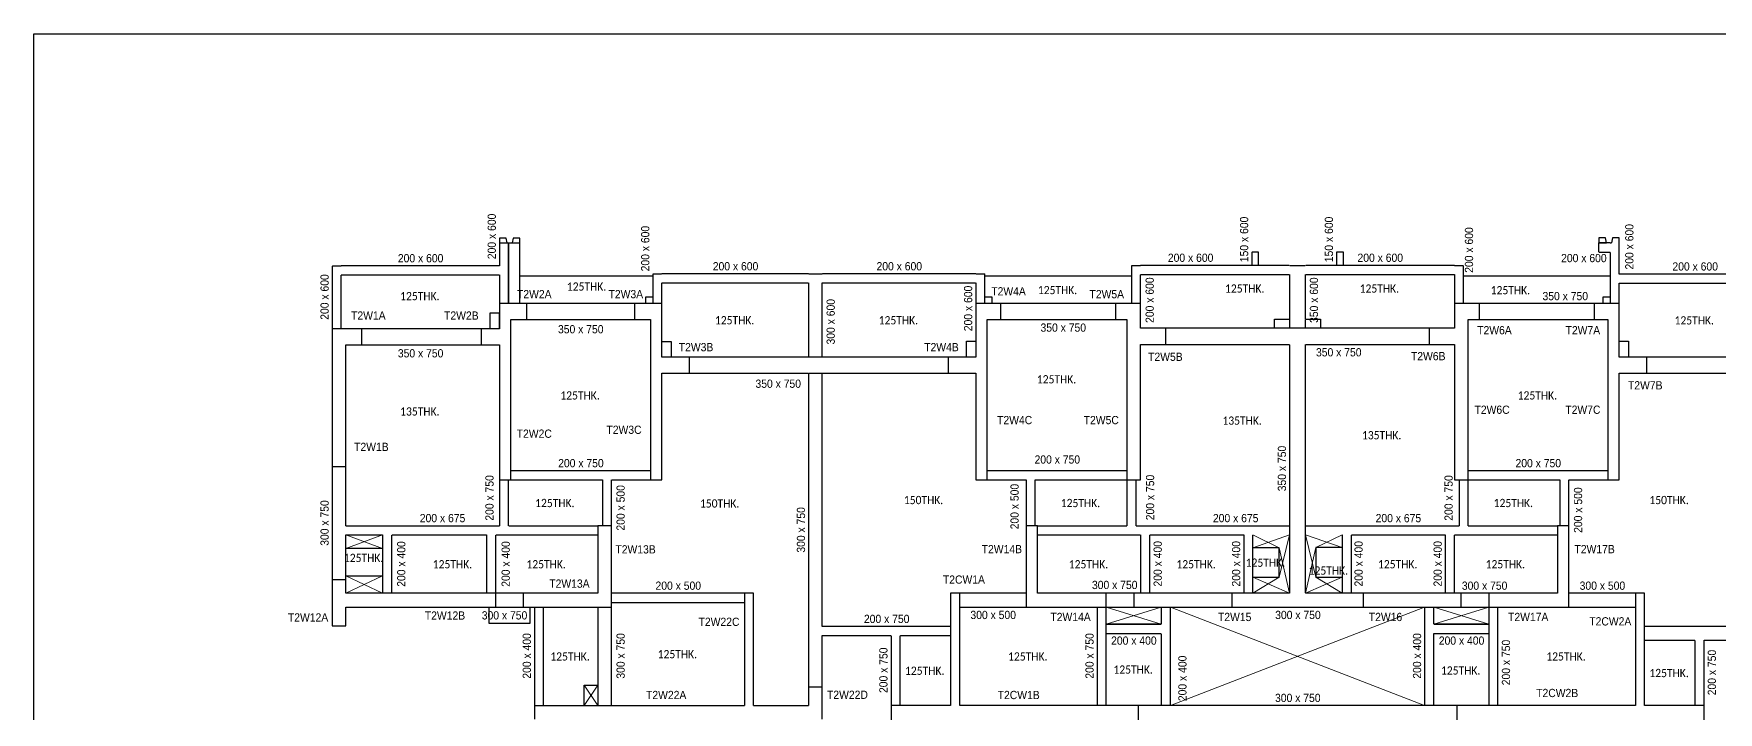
# Model space of a CAD drawing. Header units: millimetres. Extents: x -216021 to 149148, y -29455 to 8641.
# Drawn here: x -216021 to -179244, y -6177 to 8641 of the extents above; entities that cross this region are included whole.
import ezdxf

# ---------------------------------------------------------------- set-up
doc = ezdxf.new("R2010")
doc.units = ezdxf.units.MM
doc.linetypes.add('DASHED2', pattern=[0.375, 0.25, -0.125])
for name, color, linetype in [('BEAM', 3, 'DASHED2'), ('COL', 6, 'Continuous'), ('COVER', 2, 'Continuous'), ('CUTOUT', 9, 'Continuous'), ('SLAB NO', 3, 'Continuous')]:
    doc.layers.add(name, color=color, linetype=linetype)
for name, color, linetype, lineweight in [('BEAM SIZES', 3, 'Continuous', 0), ('Boundary', 40, 'Continuous', 30), ('S-COL-IDEN', 211, 'Continuous', 15)]:
    doc.layers.add(name, color=color, linetype=linetype, lineweight=lineweight)
doc.styles.add('Arial', font='arial.ttf', dxfattribs={"width": 0.9, "height": 180})
doc.styles.add('Calibri', font='calibri.ttf', dxfattribs={"width": 0.9, "height": 180})

msp = doc.modelspace()

# ---------------------------------------------------------------- linework, layer by layer
at = {"layer": 'BEAM'}
for p, q in [((-205855, 4072), (-205655, 4072)), ((-205855, 4072), (-205855, 3572)), ((-205655, 2747), (-205655, 4072)), ((-181855, 3872), (-181855, 4072)), ((-181605, 4072), (-181855, 4072)), ((-181605, 4072), (-181577, 4072)), ((-181405, 3392), (-181405, 4072)), ((-189430, 3877), (-189280, 3877)), ((-189430, 3877), (-189430, 3582)), ((-189280, 3582), (-189280, 3877)), ((-187580, 3877), (-187430, 3877)), ((-187580, 3877), (-187580, 3582)), ((-187430, 3582), (-187430, 3877)), ((-181855, 3872), (-181605, 3872)), ((-181605, 3872), (-181605, 2747)), ((-209505, 3572), (-209305, 3572)), ((-209505, 3572), (-209505, 2197)), ((-205855, 3572), (-209305, 3572)), ((-209305, 2197), (-209305, 3372)), ((-209305, 3372), (-205855, 3372)), ((-205855, 3372), (-205855, 2747)), ((-202505, 3397), (-202305, 3397)), ((-202505, 3397), (-202505, 2747)), ((-199105, 3397), (-202305, 3397)), ((-199105, 3397), (-198805, 3397)), ((-195455, 3397), (-198805, 3397)), ((-195455, 3397), (-195255, 3397)), ((-195255, 2747), (-195255, 3397)), ((-192055, 3582), (-191855, 3582)), ((-192055, 3582), (-192055, 2747)), ((-188605, 3582), (-191855, 3582)), ((-191855, 2747), (-191855, 3382)), ((-191855, 3382), (-188605, 3382)), ((-189280, 3582), (-189430, 3582)), ((-188605, 3582), (-188255, 3582)), ((-188605, 3382), (-188605, 2407)), ((-185005, 3582), (-188255, 3582)), ((-188255, 2407), (-188255, 3382)), ((-188255, 3382), (-185005, 3382)), ((-187430, 3582), (-187580, 3582)), ((-185005, 3582), (-184805, 3582)), ((-185005, 3382), (-185005, 2747)), ((-184805, 2747), (-184805, 3582)), ((-178105, 3392), (-181405, 3392)), ((-202305, 2747), (-202305, 3197)), ((-202305, 3197), (-199105, 3197)), ((-199105, 3197), (-199105, 1577)), ((-198805, 1577), (-198805, 3197)), ((-198805, 3197), (-195455, 3197)), ((-195455, 3197), (-195455, 2747)), ((-181405, 2747), (-181405, 3192)), ((-181405, 3192), (-178105, 3192)), ((-202905, 2747), (-205255, 2747)), ((-192405, 2747), (-194905, 2747)), ((-181955, 2747), (-184455, 2747)), ((-205255, 2397), (-202905, 2397)), ((-194905, 2397), (-192405, 2397)), ((-185555, 2207), (-191305, 2207)), ((-188605, 2407), (-188605, 2207)), ((-188255, 2207), (-188255, 2407)), ((-184455, 2397), (-181955, 2397)), ((-206255, 2197), (-208855, 2197)), ((-208855, 1847), (-206255, 1847)), ((-191305, 1857), (-188605, 1857)), ((-188605, 1857), (-188605, -2103)), ((-188255, 1857), (-185555, 1857)), ((-188255, -2103), (-188255, 1857)), ((-196055, 1577), (-201705, 1577)), ((-174855, 1577), (-180805, 1577)), ((-201705, 1227), (-199105, 1227)), ((-199105, 1227), (-198805, 1227)), ((-199105, 1227), (-198805, 1227)), ((-199105, 1227), (-199105, -5628)), ((-198805, 1227), (-196055, 1227)), ((-198805, -4303), (-198805, 1227)), ((-180805, 1227), (-178105, 1227)), ((-209505, -813), (-209505, -3288)), ((-209205, -2103), (-209205, -813)), ((-205855, -1103), (-205855, -2103)), ((-205655, -2103), (-205655, -1103)), ((-202555, -903), (-205605, -903)), ((-205605, -1103), (-203605, -1103)), ((-203605, -1103), (-203605, -2103)), ((-203405, -2103), (-203405, -1103)), ((-203405, -1103), (-202555, -1103)), ((-192155, -903), (-195205, -903)), ((-195205, -1103), (-194355, -1103)), ((-194355, -1103), (-194355, -2103)), ((-194155, -1103), (-192155, -1103)), ((-194155, -2103), (-194155, -1103)), ((-192155, -1103), (-192155, -2103)), ((-191955, -2103), (-191955, -1103)), ((-184905, -1103), (-184905, -2103)), ((-181655, -903), (-184705, -903)), ((-184705, -2103), (-184705, -1103)), ((-184705, -1103), (-182705, -1103)), ((-182705, -1103), (-182705, -2103)), ((-182505, -2103), (-182505, -1103)), ((-182505, -1103), (-181655, -1103)), ((-209205, -2103), (-205855, -2103)), ((-205655, -2103), (-203705, -2103)), ((-188605, -2103), (-188605, -2303)), ((-188255, -2303), (-188255, -2103)), ((-209205, -3288), (-209205, -2303)), ((-209205, -2303), (-208405, -2303)), ((-208405, -2303), (-208405, -3578)), ((-208205, -3578), (-208205, -2303)), ((-208205, -2303), (-206135, -2303)), ((-206135, -2303), (-206135, -3578)), ((-205935, -3578), (-205935, -2303)), ((-205935, -2303), (-203705, -2303)), ((-194105, -2303), (-191855, -2303)), ((-191855, -2303), (-191855, -3578)), ((-191655, -3578), (-191655, -2303)), ((-191655, -2303), (-189605, -2303)), ((-189605, -2303), (-189605, -3578)), ((-189405, -3578), (-189405, -2303)), ((-188605, -2303), (-188605, -3578)), ((-188255, -3578), (-188255, -2303)), ((-187455, -2303), (-187455, -3578)), ((-187255, -3578), (-187255, -2303)), ((-187255, -2303), (-185205, -2303)), ((-185205, -2303), (-185205, -3578)), ((-185005, -3578), (-185005, -2303)), ((-185005, -2303), (-182755, -2303)), ((-205335, -3578), (-205935, -3578)), ((-200505, -3578), (-203405, -3578)), ((-194355, -3578), (-195805, -3578)), ((-192005, -3578), (-192605, -3578)), ((-188605, -3578), (-189855, -3578)), ((-187000, -3578), (-188255, -3578)), ((-184255, -3578), (-184855, -3578)), ((-181055, -3578), (-182505, -3578)), ((-205935, -3878), (-205335, -3878)), ((-205090, -3878), (-205090, -6028)), ((-204890, -6028), (-204890, -3878)), ((-203705, -3878), (-203705, -6028)), ((-203405, -3778), (-200505, -3778)), ((-203405, -6028), (-203405, -3878)), ((-195805, -3878), (-194355, -3878)), ((-192805, -3878), (-192805, -6028)), ((-192605, -3878), (-192005, -3878)), ((-192605, -6028), (-192605, -3878)), ((-191405, -3878), (-191405, -4253)), ((-191205, -6028), (-191205, -3878)), ((-189855, -3878), (-187000, -3878)), ((-185655, -3878), (-185655, -6028)), ((-185455, -4253), (-185455, -3878)), ((-184855, -3878), (-184255, -3878)), ((-184255, -3878), (-184255, -6028)), ((-184055, -6028), (-184055, -3878)), ((-182505, -3878), (-181055, -3878)), ((-196005, -4303), (-198805, -4303)), ((-192605, -4253), (-191405, -4253)), ((-191405, -4254), (-192605, -4254)), ((-191405, -4253), (-191405, -4253)), ((-191405, -4253), (-191405, -4254)), ((-184255, -4253), (-185455, -4253)), ((-185455, -4253), (-184255, -4253)), ((-184255, -4253), (-184255, -4253)), ((-184255, -4253), (-184255, -4253)), ((-178105, -4303), (-180855, -4303)), ((-198805, -4503), (-197305, -4503)), ((-198805, -5628), (-198805, -4503)), ((-197305, -4503), (-197305, -6028)), ((-197105, -6028), (-197105, -4503)), ((-197105, -4503), (-196005, -4503)), ((-192605, -4453), (-191405, -4453)), ((-191405, -4453), (-191405, -6028)), ((-185455, -6028), (-185455, -4453)), ((-185455, -4453), (-184255, -4453)), ((-180855, -4603), (-179755, -4603)), ((-179755, -4603), (-179755, -6028)), ((-179555, -4603), (-178055, -4603)), ((-179555, -6028), (-179555, -4603)), ((-184955, -6028), (-191905, -6028))]:
    msp.add_line(p, q, dxfattribs=at)
at = {"layer": 'Boundary'}
msp.add_lwpolyline([(-216021, 8641), (-160022, 8641), (-160022, -29455), (-216021, -29455)], close=True, dxfattribs=at)
at = {"layer": 'COL', "lineweight": 25}
for p, q in [((-205255, 2747), (-205855, 2747)), ((-205855, 2747), (-205855, 2197)), ((-205255, 2397), (-205255, 2747)), ((-202305, 2747), (-202905, 2747)), ((-202905, 2747), (-202905, 2397)), ((-202305, 1577), (-202305, 2747)), ((-195455, 2747), (-195455, 1577)), ((-194905, 2747), (-195455, 2747)), ((-194905, 2397), (-194905, 2747)), ((-191855, 2747), (-192405, 2747)), ((-192405, 2747), (-192405, 2397)), ((-191855, 2207), (-191855, 2747)), ((-184455, 2747), (-185005, 2747)), ((-185005, 2747), (-185005, 2207)), ((-184455, 2397), (-184455, 2747)), ((-181405, 2747), (-181955, 2747)), ((-181955, 2747), (-181955, 2397)), ((-181405, 1577), (-181405, 2747)), ((-205605, 2397), (-205255, 2397)), ((-205605, -1103), (-205605, 2397)), ((-202905, 2397), (-202555, 2397)), ((-202555, 2397), (-202555, -1103)), ((-195205, -1103), (-195205, 2397)), ((-195205, 2397), (-194905, 2397)), ((-192405, 2397), (-192155, 2397)), ((-192155, 2397), (-192155, -1103)), ((-191305, 2207), (-191855, 2207)), ((-191305, 1857), (-191305, 2207)), ((-185005, 2207), (-185555, 2207)), ((-185555, 2207), (-185555, 1857)), ((-184705, -1103), (-184705, 2397)), ((-184705, 2397), (-184455, 2397)), ((-181955, 2397), (-181655, 2397)), ((-181655, 2397), (-181655, -1103)), ((-209505, 2197), (-209505, -813)), ((-208855, 2197), (-209505, 2197)), ((-209205, -813), (-209205, 1847)), ((-209205, 1847), (-208855, 1847)), ((-208855, 1847), (-208855, 2197)), ((-205855, 2197), (-206255, 2197)), ((-206255, 2197), (-206255, 1847)), ((-206255, 1847), (-205855, 1847)), ((-205855, 1847), (-205855, -1103)), ((-191855, -1103), (-191855, 1857)), ((-191855, 1857), (-191305, 1857)), ((-185555, 1857), (-185005, 1857)), ((-185005, 1857), (-185005, -1103)), ((-201705, 1577), (-202305, 1577)), ((-201705, 1227), (-201705, 1577)), ((-195455, 1577), (-196055, 1577)), ((-196055, 1577), (-196055, 1227)), ((-180805, 1577), (-181405, 1577)), ((-180805, 1227), (-180805, 1577)), ((-202305, -1103), (-202305, 1227)), ((-202305, 1227), (-201705, 1227)), ((-196055, 1227), (-195455, 1227)), ((-195455, 1227), (-195455, -1103)), ((-181405, -1103), (-181405, 1227)), ((-181405, 1227), (-180805, 1227)), ((-209505, -813), (-209205, -813)), ((-205855, -1103), (-205605, -1103)), ((-202555, -1103), (-202305, -1103)), ((-195455, -1103), (-195205, -1103)), ((-192155, -1103), (-191855, -1103)), ((-185005, -1103), (-184705, -1103)), ((-181655, -1103), (-181405, -1103)), ((-203405, -2103), (-203705, -2103)), ((-203705, -2103), (-203705, -3578)), ((-203405, -3878), (-203405, -2103)), ((-194105, -2103), (-194355, -2103)), ((-194355, -2103), (-194355, -3878)), ((-194105, -3578), (-194105, -2103)), ((-182505, -2103), (-182755, -2103)), ((-182755, -2103), (-182755, -3578)), ((-182505, -3878), (-182505, -2103)), ((-209205, -3288), (-209505, -3288)), ((-209505, -3288), (-209505, -4288)), ((-209205, -3578), (-209205, -3288)), ((-205935, -3578), (-209205, -3578)), ((-205935, -3878), (-205935, -3578)), ((-203705, -3578), (-205335, -3578)), ((-205335, -3578), (-205335, -3878)), ((-200305, -3578), (-200505, -3578)), ((-200505, -3578), (-200505, -6028)), ((-200305, -6028), (-200305, -3578)), ((-195805, -3578), (-196005, -3578)), ((-196005, -3578), (-196005, -6028)), ((-195805, -6028), (-195805, -3578)), ((-192605, -3578), (-194105, -3578)), ((-192605, -3878), (-192605, -3578)), ((-189855, -3578), (-192005, -3578)), ((-192005, -3578), (-192005, -3878)), ((-189855, -3878), (-189855, -3578)), ((-184855, -3578), (-187000, -3578)), ((-187000, -3578), (-187000, -3878)), ((-184855, -3878), (-184855, -3578)), ((-182755, -3578), (-184255, -3578)), ((-184255, -3578), (-184255, -3878)), ((-180855, -3578), (-181055, -3578)), ((-181055, -3578), (-181055, -6028)), ((-180855, -6028), (-180855, -3578)), ((-209205, -4288), (-209205, -3878)), ((-209205, -3878), (-205935, -3878)), ((-205335, -3878), (-203405, -3878)), ((-194355, -3878), (-192605, -3878)), ((-192005, -3878), (-189855, -3878)), ((-187000, -3878), (-184855, -3878)), ((-184255, -3878), (-182505, -3878)), ((-209505, -4288), (-209205, -4288)), ((-199105, -5628), (-199105, -6028)), ((-198805, -5628), (-199105, -5628)), ((-198805, -6328), (-198805, -5628)), ((-205090, -6028), (-205090, -6328)), ((-205090, -6028), (-200505, -6028)), ((-200305, -6028), (-199105, -6028)), ((-196005, -6028), (-197305, -6028)), ((-197305, -6028), (-197305, -9453)), ((-191905, -6028), (-195805, -6028)), ((-191905, -9753), (-191905, -6028)), ((-184955, -6028), (-184955, -9753)), ((-181055, -6028), (-184955, -6028)), ((-179555, -6028), (-180855, -6028)), ((-179555, -9453), (-179555, -6028))]:
    msp.add_line(p, q, dxfattribs=at)
at = {"layer": 'COVER'}
for p, q in [((-205705, 4177), (-205855, 4177)), ((-205855, 4177), (-205855, 4072)), ((-205855, 4072), (-205684, 4072)), ((-205684, 4072), (-205705, 4177)), ((-205655, 4072), (-205655, 2747)), ((-205655, 4072), (-205405, 4072)), ((-205555, 4177), (-205576, 4072)), ((-205405, 4177), (-205555, 4177)), ((-205405, 2747), (-205405, 4177)), ((-181705, 4182), (-181855, 4182)), ((-181855, 4182), (-181855, 4072)), ((-181855, 4072), (-181683, 4072)), ((-181683, 4072), (-181705, 4182)), ((-181555, 4182), (-181577, 4072)), ((-181405, 4182), (-181555, 4182)), ((-181405, 4072), (-181405, 4182)), ((-202505, 3347), (-205405, 3347)), ((-192055, 3347), (-195255, 3347)), ((-181605, 3347), (-184805, 3347)), ((-202655, 2747), (-202655, 2896)), ((-202655, 2896), (-202505, 2896)), ((-195255, 2897), (-195106, 2897)), ((-195106, 2897), (-195106, 2747)), ((-181756, 2747), (-181756, 2897)), ((-181756, 2897), (-181606, 2897)), ((-181606, 2897), (-181606, 2747)), ((-206056, 2197), (-206056, 2547)), ((-206056, 2547), (-205856, 2547)), ((-205856, 2547), (-205856, 2197)), ((-188930, 2207), (-188930, 2407)), ((-188930, 2407), (-188605, 2407)), ((-188255, 2407), (-187930, 2407)), ((-187930, 2407), (-187930, 2207)), ((-202305, 1922), (-202105, 1922)), ((-202105, 1922), (-202105, 1577)), ((-195655, 1577), (-195655, 1927)), ((-195655, 1927), (-195455, 1927)), ((-181405, 1927), (-181205, 1927)), ((-181205, 1927), (-181205, 1577)), ((-194105, -2103), (-192155, -2103)), ((-191955, -2103), (-188605, -2103)), ((-188255, -2103), (-184905, -2103)), ((-184705, -2103), (-182755, -2103)), ((-208405, -2598), (-209205, -2598)), ((-188830, -2583), (-189405, -2583)), ((-188830, -3228), (-188830, -2583)), ((-187455, -2581), (-188030, -2581)), ((-188030, -2581), (-188030, -3228)), ((-209205, -3198), (-208405, -3198)), ((-189405, -3228), (-188830, -3228)), ((-188030, -3228), (-187455, -3228)), ((-187455, -3228), (-187455, -3578)), ((-206085, -3878), (-206085, -4228)), ((-205185, -4228), (-205185, -3878)), ((-206085, -4228), (-205185, -4228)), ((-204005, -6028), (-204005, -5588)), ((-204005, -5588), (-203705, -5588))]:
    msp.add_line(p, q, dxfattribs=at)
at = {"layer": 'CUTOUT', "lineweight": 5}
for p, q in [((-209205, -2598), (-208405, -2303)), ((-208405, -2598), (-209205, -2303)), ((-189405, -2303), (-188830, -2583)), ((-188605, -2303), (-189405, -2583)), ((-188830, -3228), (-188605, -2303)), ((-188030, -3228), (-188255, -2303)), ((-188255, -2303), (-187455, -2581)), ((-187455, -2303), (-188030, -2581)), ((-188830, -2583), (-188605, -3578)), ((-188030, -2581), (-188255, -3578)), ((-209205, -3578), (-208405, -3198)), ((-208405, -3578), (-209205, -3198)), ((-188605, -3578), (-189405, -3228)), ((-189405, -3578), (-188830, -3228)), ((-188255, -3578), (-187455, -3228)), ((-187455, -3578), (-188030, -3228)), ((-192605, -3878), (-191405, -4253)), ((-191405, -3878), (-192605, -4254)), ((-191205, -3878), (-185655, -6028)), ((-185655, -3878), (-191205, -6028)), ((-185455, -4253), (-184255, -3878)), ((-184255, -4253), (-185455, -3878)), ((-204005, -6028), (-203705, -5588)), ((-204005, -5588), (-203705, -6028))]:
    msp.add_line(p, q, dxfattribs=at)

# ---------------------------------------------------------------- texts
at = {"layer": 'BEAM SIZES', "lineweight": 5, "char_height": 180, "width": 1176.08, "attachment_point": 1, "rotation": 90, "style": 'Arial'}
for s, insert in [('200 x 600', (-206111, 3717)), ('200 x 600', (-202761, 3451)), ('150 x 600', (-189686, 3651)), ('150 x 600', (-187836, 3651)), ('200 x 600', (-181277, 3491)), ('200 x 600', (-184777, 3420)), ('200 x 600', (-209761, 2394)), ('200 x 600', (-191748, 2325)), ('350 x 600', (-188162, 2325)), ('200 x 600', (-195711, 2144)), ('300 x 600', (-198712, 1854)), ('350 x 750', (-188861, -1351)), ('200 x 750', (-206161, -1993)), ('200 x 750', (-191739, -1984)), ('200 x 750', (-185222, -1994)), ('200 x 500', (-203298, -2210)), ('200 x 500', (-194698, -2182)), ('200 x 500', (-182396, -2259)), ('300 x 750', (-209761, -2541)), ('300 x 750', (-199361, -2691)), ('200 x 400', (-208087, -3436)), ('200 x 400', (-205807, -3436)), ('200 x 400', (-191573, -3431)), ('200 x 400', (-189861, -3431)), ('200 x 400', (-187188, -3431)), ('200 x 400', (-185461, -3431)), ('200 x 400', (-205346, -5443)), ('300 x 750', (-203298, -5443)), ('200 x 750', (-197561, -5756)), ('200 x 750', (-193061, -5443)), ('200 x 400', (-185911, -5443)), ('200 x 750', (-183970, -5587)), ('200 x 400', (-191033, -5933)), ('200 x 750', (-179475, -5806))]:
    msp.add_mtext(s, dxfattribs=dict(at, insert=insert))
at = {"layer": 'BEAM SIZES', "lineweight": 5, "char_height": 180, "width": 1176.08, "attachment_point": 1, "style": 'Arial'}
for s, insert in [('200 x 600', (-208071, 3828)), ('200 x 600', (-191261, 3838)), ('200 x 600', (-187121, 3838)), ('200 x 600', (-182676, 3831)), ('200 x 600', (-201196, 3653)), ('200 x 600', (-197621, 3653)), ('200 x 600', (-180246, 3648)), ('350 x 750', (-183082, 3001)), ('350 x 750', (-204575, 2278)), ('350 x 750', (-194041, 2313)), ('350 x 750', (-208071, 1752)), ('350 x 750', (-188027, 1774)), ('350 x 750', (-200264, 1088)), ('200 x 750', (-204571, -647)), ('200 x 750', (-194171, -567)), ('200 x 750', (-183671, -647)), ('200 x 675', (-207592, -1847)), ('200 x 675', (-190277, -1847)), ('200 x 675', (-186725, -1847)), ('300 x 750', (-192918, -3306)), ('200 x 500', (-202446, -3322)), ('300 x 750', (-184843, -3322)), ('300 x 500', (-182271, -3322)), ('300 x 750', (-206239, -3970)), ('200 x 750', (-197896, -4047)), ('300 x 500', (-195571, -3961)), ('300 x 750', (-188918, -3961)), ('200 x 400', (-192500, -4521)), ('200 x 400', (-185346, -4521)), ('300 x 750', (-188921, -5772))]:
    msp.add_mtext(s, dxfattribs=dict(at, insert=insert))
at = {"layer": 'S-COL-IDEN', "lineweight": 5, "char_height": 180, "attachment_point": 1, "style": 'Arial'}
for s, insert, width in [('T2W2A', (-205470, 3044), 923.54), ('T2W3A', (-203471, 3044), 923.54), ('T2W4A', (-195116, 3105), 923.54), ('T2W5A', (-192972, 3043), 923.54), ('T2W1A', (-209092, 2576), 923.54), ('T2W2B', (-207062, 2576), 923.54), ('T2W6A', (-184508, 2256), 923.54), ('T2W7A', (-182578, 2256), 923.54), ('T2W3B', (-201938, 1886), 923.54), ('T2W4B', (-196580, 1886), 923.54), ('T2W5B', (-191692, 1676), 923.54), ('T2W6B', (-185954, 1690), 923.54), ('T2W7B', (-181216, 1053), 923.54), ('T2W6C', (-184566, 520), 937.97), ('T2W7C', (-182584, 520), 937.97), ('T2W3C', (-203517, 82), 937.97), ('T2W4C', (-194989, 294), 937.97), ('T2W5C', (-193098, 294), 937.97), ('T2W1B', (-209026, -291), 923.54), ('T2W2C', (-205476, -3), 937.97), ('T2W13B', (-203321, -2529), 1075.06), ('T2W14B', (-195325, -2524), 1075.06), ('T2W17B', (-182384, -2524), 1075.06), ('T2W13A', (-204765, -3277), 1075.06), ('T2CW1A', (-196172, -3189), 1118.35), ('T2W12A', (-210471, -4015), 1075.06), ('T2W12B', (-207482, -3974), 1075.06), ('T2W14A', (-193825, -4005), 1075.06), ('T2W15', (-190167, -4005), 894.68), ('T2W16', (-186874, -4005), 894.68), ('T2W17A', (-183834, -4005), 1075.06), ('T2W22C', (-201506, -4111), 1089.49), ('T2CW2A', (-182061, -4101), 1118.35), ('T2W22A', (-202653, -5709), 1075.06), ('T2W22D', (-198702, -5704), 1089.49), ('T2CW1B', (-194976, -5709), 1118.35), ('T2CW2B', (-183220, -5665), 1118.35)]:
    msp.add_mtext(s, dxfattribs=dict(at, insert=insert, width=width))
at = {"layer": 'SLAB NO', "lineweight": 5, "char_height": 180, "width": 1060.63, "attachment_point": 1, "style": 'Calibri'}
for s, insert in [('125THK.', (-208021, 3001)), ('125THK.', (-204382, 3210)), ('125THK.', (-194099, 3133)), ('125THK.', (-190013, 3166)), ('125THK.', (-187074, 3166)), ('125THK.', (-184213, 3130)), ('125THK.', (-201149, 2473)), ('125THK.', (-197574, 2473)), ('125THK.', (-180199, 2471)), ('125THK.', (-194121, 1184)), ('125THK.', (-204524, 833)), ('125THK.', (-183624, 833)), ('135THK.', (-208021, 482)), ('135THK.', (-190070, 282)), ('135THK.', (-187024, -37)), ('150THK.', (-197024, -1452)), ('150THK.', (-180749, -1452)), ('125THK.', (-205074, -1517)), ('150THK.', (-201476, -1527)), ('125THK.', (-193599, -1517)), ('125THK.', (-184149, -1517)), ('125THK.', (-209249, -2716)), ('125THK.', (-207309, -2854)), ('125THK.', (-205264, -2854)), ('125THK.', (-193424, -2854)), ('125THK.', (-191074, -2854)), ('125THK.', (-189562, -2820)), ('125THK.', (-186674, -2854)), ('125THK.', (-184324, -2854)), ('125THK.', (-188187, -2993)), ('125THK.', (-204742, -4867)), ('125THK.', (-202399, -4817)), ('125THK.', (-194749, -4867)), ('125THK.', (-182999, -4867)), ('125THK.', (-196999, -5179)), ('125THK.', (-192449, -5154)), ('125THK.', (-185299, -5174)), ('125THK.', (-180749, -5229))]:
    msp.add_mtext(s, dxfattribs=dict(at, insert=insert))

doc.saveas('drawing.dxf')
